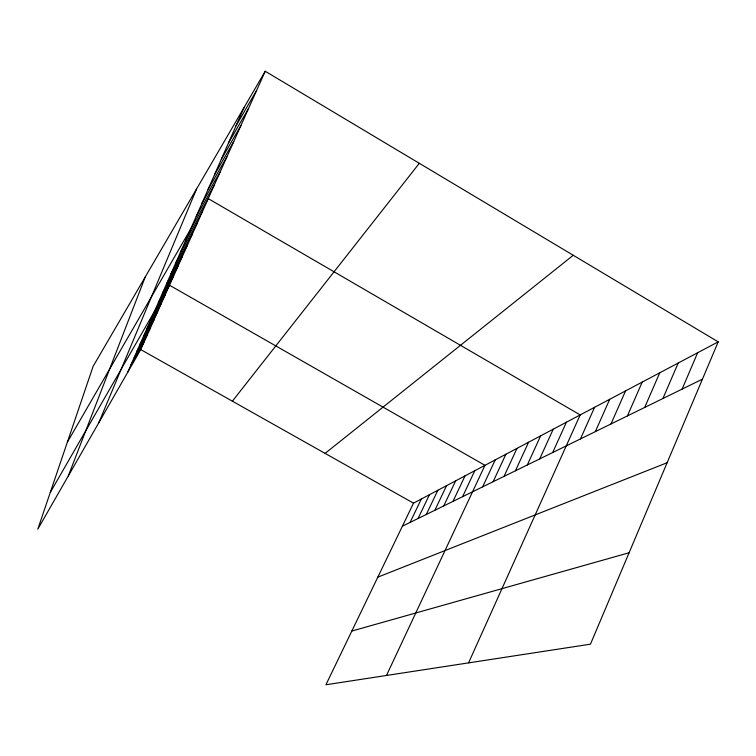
<?xml version="1.0" encoding="UTF-8"?>
<svg xmlns="http://www.w3.org/2000/svg" width="756" height="756" viewBox="0 0 756 756"><rect width="100%" height="100%" fill="white"/><g stroke="black" fill="none" stroke-linecap="round" stroke-linejoin="round"><path stroke-width="1.13" d="M68.267 475.996L145.303 276.838M98.819 422.698L196.56 188.953M718.2 341.863L590.464 644.178L325.93 684.756L413.504 503.156L718.2 341.863L265.205 71.244L93.149 366.291L37.8 529.153L140.729 349.584L265.205 71.244M682.129 389.104L697.646 352.74M662.908 398.525L678.189 363.041M644.688 407.446L659.733 372.803M627.404 415.923L642.222 382.082M127.698 372.33L244.056 107.513M610.971 423.974L625.562 390.899M595.341 431.629L609.705 399.291M580.447 438.934L594.594 407.286M468.559 662.88L580.183 414.921L208.24 198.62L67.35 442.203M552.674 452.542L566.414 422.207M539.708 458.892L553.25 429.181M527.31 464.968L540.644 435.843M515.431 470.79L528.576 442.241M504.044 476.365L517 448.365M493.129 481.723L505.887 454.243M482.64 486.864L495.227 459.894M386.486 675.467L484.965 465.318L169.514 285.229L50.265 492.477M452.986 501.389L465.044 475.864M462.577 496.692L474.806 470.695M443.753 505.915L455.641 480.844M434.861 510.272L446.588 485.635M426.299 514.467L437.866 490.257M418.049 518.512L429.455 494.707M410.083 522.415L421.338 499.007M140.077 344.16L154.026 319.864M136.808 351.597L150.52 327.707M133.651 358.76L147.136 335.267M130.618 365.668L143.876 342.553M166.622 283.746L182.489 256.208M162.408 293.319L177.981 266.282M158.382 302.495L173.663 275.949M150.68 320.024L165.403 294.415M147.004 328.387L161.463 303.232M143.47 336.429L157.673 311.708M185.418 240.956L202.617 211.207M180.391 252.391L197.24 223.228M175.6 263.305L192.1 234.71M171.007 273.748L187.195 245.691M214.534 174.702L233.727 141.637M208.108 189.321L226.866 156.974M202.003 203.213L220.346 171.555M196.201 216.414L214.146 185.418M236.033 125.761L256.662 90.351M228.463 142.988L248.592 108.391M221.31 159.28L240.956 125.468M232.375 401.181L419.306 163.305M325.108 453.383L573.256 255.273M402.39 526.185L702.447 379.143M377.811 577.149L667.123 462.738M351.823 631.052L629.087 552.759M140.729 349.584L413.504 503.156"/></g></svg>
